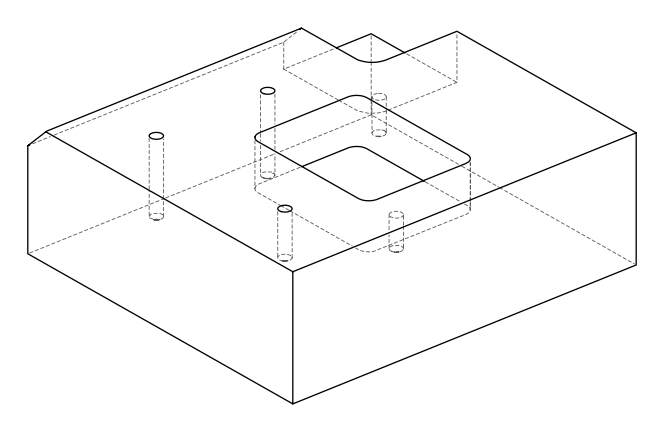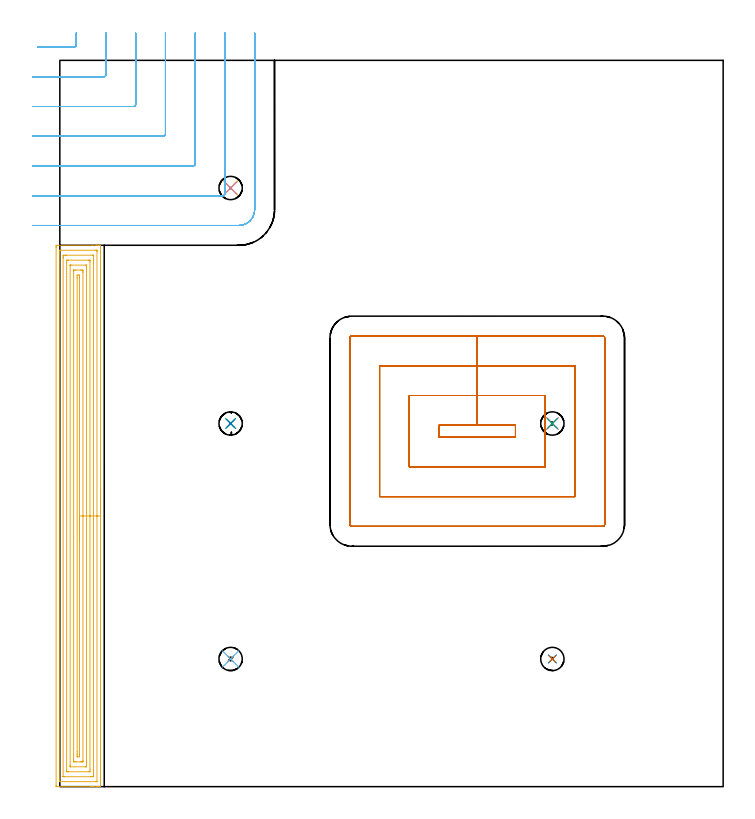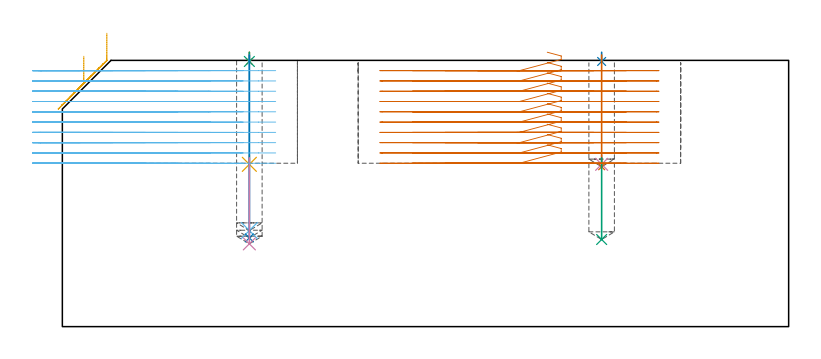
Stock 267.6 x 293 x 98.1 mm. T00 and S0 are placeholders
(PLAN: 13 operations, 3 tool changes, 47.6 min)
(1 SPOT_DRILL | STEP1POCKET | NXT0321_9005460120000 | 0.03 min | 1 mm3)
(2 SPOT_DRILL_1 | STEP1POCKET_1 | NXT0321_9005460120000 | 0.03 min | 1 mm3)
(3 SPOT_DRILL_2 | STEP1POCKET_2 | NXT0321_9005460120000 | 0.03 min | 1 mm3)
(4 SPOT_DRILL_3 | STEP1POCKET_3 | NXT0321_9005460120000 | 0.04 min | 4168 mm3)
(5 SPOT_DRILL_4 | STEP1POCKET_4 | NXT0321_9005460120000 | 0.04 min | 4167 mm3)
(6 DRILL_BLIND_HOLE_INTO_CENTER | STEP1POCKET | UGT0301_209 | 0.26 min | 4208 mm3)
(7 DRILL_BLIND_HOLE_INTO_CENTER_1 | STEP1POCKET_1 | UGT0301_209 | 0.17 min | 2582 mm3)
(8 DRILL_BLIND_HOLE_INTO_CENTER_2 | STEP1POCKET_2 | UGT0301_209 | 0.27 min | 4395 mm3)
(9 DRILL_BLIND_HOLE_INTO_CENTER_3 | STEP1POCKET_3 | UGT0301_209 | 0.13 min | 1861 mm3)
(10 DRILL_BLIND_HOLE_INTO_CENTER_4 | STEP1POCKET_4 | UGT0301_209 | 0.14 min | 1971 mm3)
(11 AREA_MILL | FG_CHAMFER_SURFACE | UGT0205_001 | 12.48 min | 36215 mm3)
(12 MILL_CORNER_NOTCH_RECTANGULAR | CORNER_NOTCH_RECTANGULAR | NXT0201_012 | Follow Part, ap 4, ae 75% | 14.94 min | 237749 mm3)
(13 MILL_RECTANGULAR_POCKET | POCKET_RECTANGULAR_STRAIGHT | NXT0201_012 | Follow Part, ap 4, ae 75% | 19.02 min | 411149 mm3)
(TOOL NXT0321_9005460120000 | NC Spot Drill, 142deg, 12mm, Carbide, Uncoated | D12 PA142 FL30 Z2)
(TOOL UGT0301_209 | Twist Drill 9.4 mm | D9.4 PA118 FL78 Z2)
(TOOL UGT0205_001 | Chamfer Mill 20 x 3 x 45 deg. | D20 FL50 Z2)
(TOOL NXT0201_012 | ENDMILL 16mm [2P460-1600-NA 1630] | D16 FL38 Z6)
(OP 1 SPOT_DRILL)
G17 G21 G94 G90
T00 M6
G54
G17 G0 G90 X68.9 Y51.5 S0 M3
G43 Z108.1 H0
G94 G81 G98 Z97.695 F250. R101.1
G80
M5
M2
(OP 2 SPOT_DRILL_1)
G17 G21 G94 G90
T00 M6
G54
G17 G0 G90 X198.7 Y51.5 S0 M3
G43 Z108.1 H0
G94 G81 G98 Z97.695 F250. R101.1
G80
M5
M2
(OP 3 SPOT_DRILL_2)
G17 G21 G94 G90
T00 M6
G54
G17 G0 G90 X68.9 Y146.5 S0 M3
G43 Z108.1 H0
G94 G81 G98 Z97.695 F250. R101.1
G80
M5
M2
(OP 4 SPOT_DRILL_3)
G17 G21 G94 G90
T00 M6
G54
G17 G0 G90 X198.7 Y146.5 S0 M3
G43 Z108.1 H0
G94 G81 G98 Z59.795 F250. R63.2
G80
M5
M2
(OP 5 SPOT_DRILL_4)
G17 G21 G94 G90
T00 M6
G54
G17 G0 G90 X68.9 Y241.5 S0 M3
G43 Z108.1 H0
G94 G81 G98 Z59.795 F250. R63.2
G80
M5
M2
(OP 6 DRILL_BLIND_HOLE_INTO_CENTER)
G17 G21 G94 G90
T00 M6
G54
G17 G0 G90 X68.9 Y51.5 S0 M3
G43 Z108.1 H0
G94 G81 G98 Z35.4 F250. R100.1
G80
M5
M2
(OP 7 DRILL_BLIND_HOLE_INTO_CENTER_1)
G17 G21 G94 G90
T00 M6
G54
G17 G0 G90 X198.7 Y51.5 S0 M3
G43 Z108.1 H0
G94 G81 G98 Z58.9 F250. R100.1
G80
M5
M2
(OP 8 DRILL_BLIND_HOLE_INTO_CENTER_2)
G17 G21 G94 G90
T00 M6
G54
G17 G0 G90 X68.9 Y146.5 S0 M3
G43 Z108.1 H0
G94 G81 G98 Z32.7 F250. R100.1
G80
M5
M2
(OP 9 DRILL_BLIND_HOLE_INTO_CENTER_3)
G17 G21 G94 G90
T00 M6
G54
G17 G0 G90 X198.7 Y146.5 S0 M3
G43 Z108.1 H0
G94 G81 G98 Z32.1 F250. R62.2
G80
M5
M2
(OP 10 DRILL_BLIND_HOLE_INTO_CENTER_4)
G17 G21 G94 G90
T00 M6
G54
G17 G0 G90 X68.9 Y241.5 S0 M3
G43 Z108.1 H0
G94 G81 G98 Z30.5 F250. R62.2
G80
M5
M2
(OP 11 AREA_MILL)
G17 G21 G94 G90
T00 M6
G54
G17 G0 G90 X16.4 Y119.2 S1061 M3
G43 Z108.1 H0
G94 G1 Y119.162 Z107.228 F250.
Y119.048 Z106.363
Y118.859 Z105.512
Y118.597 Z104.68
Y118.263 Z103.874
Y117.86 Z103.1
Y117.392 Z102.364
Y116.86 Z101.672
Y116.271 Z101.029
Y115.628 Z100.439
Y114.936 Z99.908
Y114.2 Z99.44
Y113.426 Z99.037
Y112.62 Z98.703
Y111.788 Z98.441
Y110.937 Z98.252
Y110.072 Z98.138
Y109.2 Z98.1
Y0.175
X16.397 Y0.01 Z98.088
X16.369 Y0.007 Z98.06
X15.987 Y0. Z97.687
X15.683 Z97.383
X14.987 Z96.683
X13.753 Z95.45
X13.214 Z94.908
X12.597 Z94.292
X-1.244 Y0.001 Z80.453
X-1.492 Y0.01 Z80.206
X-1.499 Y0.258 Z80.199
Y0.283
X-1.5 Y217.414 Z80.2
X-1.499 Y217.778 Z80.201
X-1.494 Y218.302 Z80.203
X-1.492 Y218.392 Z80.206
X-0.974 Y218.4 Z80.723
X13.214 Z94.908
X14.64 Z96.336
X14.987 Z96.683
X15.683 Z97.383
X15.988 Z97.687
X16.369 Y218.393 Z98.06
X16.397 Y218.39 Z98.088
X16.4 Y218.225 Z98.1
Y109.2
X14.986 Z96.686
X14.985 Y2.186 Z96.685
X14.984 Y2.075 Z96.684
X14.981 Y2.021 Z96.681
X14.98 Y2.014 Z96.68
X14.966 Y2.01 Z96.666
X14.913 Y2.006 Z96.613
X14.506 Y2.001 Z96.206
X0.319 Y2. Z82.019
X0.056 Y2.003 Z81.756
X-0.055 Y2.007 Z81.645
X-0.074 Y2.009 Z81.626
X-0.079 Y2.023 Z81.621
X-0.082 Y2.076 Z81.618
X-0.084 Y2.186 Z81.616
X-0.086 Y2.409 Z81.614
X-0.085 Y216.214 Z81.615
X-0.084 Y216.325 Z81.616
X-0.081 Y216.379 Z81.619
X-0.08 Y216.386 Z81.62
X-0.066 Y216.39 Z81.634
X-0.013 Y216.394 Z81.687
X0.394 Y216.399 Z82.094
X14.582 Y216.4 Z96.282
X14.844 Y216.397 Z96.544
X14.955 Y216.393 Z96.655
X14.974 Y216.391 Z96.674
X14.979 Y216.377 Z96.679
X14.982 Y216.324 Z96.682
X14.984 Y216.214 Z96.684
X14.986 Y215.992 Z96.686
Y109.2
X13.571 Z95.271
Y5.09
X13.57 Y4.731 Z95.27
X13.566 Y4.197 Z95.266
X13.564 Y4.026 Z95.264
X13.401 Y4.009 Z95.101
X13.214 Y4.004 Z94.914
X12.522 Y4. Z94.222
X12.327 Z94.027
X1.881 Z83.581
X1.686 Y4.001 Z83.386
X1.491 Y4.005 Z83.191
X1.362 Y4.01 Z83.062
X1.335 Y4.017 Z83.035
X1.333 Y4.034 Z83.033
X1.331 Y4.077 Z83.031
X1.329 Y4.197 Z83.029
Y213.31
X1.33 Y213.669 Z83.03
X1.333 Y214.203 Z83.033
X1.335 Y214.374 Z83.035
X1.499 Y214.391 Z83.199
X1.686 Y214.396 Z83.386
X2.378 Y214.4 Z84.078
X2.573 Z84.273
X13.019 Z94.719
X13.214 Y214.399 Z94.914
X13.409 Y214.395 Z95.109
X13.538 Y214.39 Z95.238
X13.565 Y214.383 Z95.265
X13.567 Y214.366 Z95.267
X13.569 Y214.323 Z95.269
X13.571 Y214.203 Z95.271
Y109.2
X12.157 Z93.857
Y6.878
X12.153 Y6.16 Z93.853
X12.15 Y6.054 Z93.85
X12.142 Y6.01 Z93.842
X12.093 Y6.008 Z93.793
X11.876 Y6.004 Z93.576
X11.44 Y6. Z93.14
X3.444 Z85.144
X3.02 Y6.004 Z84.72
X2.808 Y6.008 Z84.508
X2.759 Y6.01 Z84.459
X2.75 Y6.04 Z84.45
X2.748 Y6.105 Z84.448
X2.743 Y6.706 Z84.443
Y211.522
X2.747 Y212.24 Z84.447
X2.75 Y212.346 Z84.45
X2.758 Y212.39 Z84.458
X2.807 Y212.392 Z84.507
X3.024 Y212.396 Z84.724
X3.46 Y212.4 Z85.16
X11.456 Z93.156
X11.88 Y212.396 Z93.58
X12.092 Y212.392 Z93.792
X12.141 Y212.39 Z93.841
X12.15 Y212.36 Z93.85
X12.152 Y212.295 Z93.852
X12.157 Y211.694 Z93.857
Y109.2
X10.743 Z92.443
Y8.283
X10.741 Y8.156 Z92.441
X10.737 Y8.055 Z92.437
X10.733 Y8.009 Z92.433
X10.718 Y8.007 Z92.418
X10.554 Y8.002 Z92.254
X10.326 Y8. Z92.026
X4.346 Y8.001 Z86.046
X4.252 Y8.002 Z85.952
X4.195 Y8.006 Z85.895
X4.168 Y8.009 Z85.868
X4.164 Y8.093 Z85.864
X4.159 Y8.474 Z85.859
X4.157 Y8.665 Z85.857
Y210.117
X4.159 Y210.244 Z85.859
X4.163 Y210.345 Z85.863
X4.167 Y210.391 Z85.867
X4.182 Y210.393 Z85.882
X4.346 Y210.398 Z86.046
X4.574 Y210.4 Z86.274
X10.554 Y210.399 Z92.254
X10.648 Y210.398 Z92.348
X10.705 Y210.394 Z92.405
X10.732 Y210.391 Z92.432
X10.736 Y210.307 Z92.436
X10.741 Y209.926 Z92.441
X10.743 Y209.735 Z92.443
Y109.2
X9.329 Z91.029
X9.328 Y10.452 Z91.028
X9.326 Y10.176 Z91.026
X9.324 Y10.038 Z91.024
X9.322 Y10.012 Z91.022
X9.292 Y10.008 Z90.992
X9.226 Y10.002 Z90.926
X8.78 Y10.001 Z90.48
X8.342 Y10. Z90.042
X6.568 Z88.268
X6.12 Y10.001 Z87.82
X5.678 Y10.004 Z87.378
X5.589 Y10.01 Z87.289
X5.578 Y10.104 Z87.278
X5.575 Y10.452 Z87.275
X5.572 Y11.005 Z87.272
Y207.948
X5.574 Y208.224 Z87.274
X5.576 Y208.362 Z87.276
X5.578 Y208.388 Z87.278
X5.608 Y208.392 Z87.308
X5.674 Y208.398 Z87.374
X6.12 Y208.399 Z87.82
X6.558 Y208.4 Z88.258
X8.332 Z90.032
X8.78 Y208.399 Z90.48
X9.222 Y208.396 Z90.922
X9.311 Y208.39 Z91.011
X9.322 Y208.296 Z91.022
X9.325 Y207.948 Z91.025
X9.328 Y207.395 Z91.028
X9.329 Y109.2 Z91.029
X7.915 Z89.615
Y13.133
X7.913 Y12.24 Z89.613
Y12.22
X7.893 Y12.01 Z89.593
X7.239 Y12.005 Z88.939
X7.007 Y12.01 Z88.707
X6.988 Y12.24 Z88.688
X6.987 Y12.26 Z88.687
X6.985 Y13.155 Z88.685
Y14.027
Y205.267
X6.987 Y206.16 Z88.687
Y206.18
X7.007 Y206.39 Z88.707
X7.661 Y206.395 Z89.361
X7.893 Y206.39 Z89.593
X7.912 Y206.16 Z89.612
X7.913 Y206.14 Z89.613
X7.915 Y205.267 Z89.615
Y109.2
Y108.328 Z89.653
Y107.464 Z89.767
Y106.612 Z89.955
Y105.78 Z90.218
Y104.974 Z90.552
Y104.2 Z90.954
Y103.464 Z91.423
Y102.772 Z91.954
Y102.129 Z92.544
Y101.54 Z93.187
Y101.009 Z93.879
Y100.54 Z94.615
Y100.137 Z95.388
Y99.803 Z96.194
Y99.541 Z97.026
Y99.352 Z97.878
Y99.238 Z98.743
Y99.2 Z99.615
G0 Z108.1
M5
M2
(OP 12 MILL_CORNER_NOTCH_RECTANGULAR)
G17 G21 G94 G90
T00 M6
G54
G17 G0 G90 X-8.903 Y298.4 S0 M3
G43 Z108.1 H1
Z94.31
G94 G1 X-5.903 F250.
X5.805 F500.
G3 X6.6 Y299.195 R0.8
G1 Y301.
Y304. F250.
G0 Z108.1
X-11. Y286.387
Z94.31
G1 X-8. Y286.399
G2 X-7.746 Y286.4 R60. F500.
G1 X17.805
G3 X18.6 Y287.195 R0.8
G1 Y301.
Y304. F250.
G0 Z108.1
X-11. Y274.383
Z94.31
G1 X-8. Y274.399
G2 X-7.746 Y274.4 R48. F500.
G1 X29.805
G3 X30.6 Y275.195 R0.8
G1 Y301.
Y304. F250.
G0 Z108.1
X-11. Y262.378
Z94.31
G1 X-8. Y262.399
G2 X-7.746 Y262.4 R36. F500.
G1 X41.804
G3 X42.6 Y263.196 R0.8
G1 Y301.
Y304. F250.
G0 Z108.1
X-11. Y250.367
Z94.31
G1 X-8. Y250.399
G2 X-7.746 Y250.4 R24. F500.
G1 X53.804
G3 X54.6 Y251.196 R0.8
G1 Y301.
Y304. F250.
G0 Z108.1
X-10.999 Y238.334
Z94.31
G1 X-8. Y238.397
G2 X-7.746 Y238.4 R12. F500.
G1 X65.804
G3 X66.6 Y239.196 R0.8
G1 Y301.
Y304. F250.
G0 Z108.1
X-10.746 Y226.4
Z94.31
G1 X-7.746
X72.3 F500.
G3 X78.6 Y232.7 R6.3
G1 Y301.
Y304. F250.
G0 Z108.1
X-8.903 Y298.4
Z90.52
G1 X-5.903
X5.805 F500.
G3 X6.6 Y299.195 R0.8
G1 Y301.
Y304. F250.
G0 Z108.1
X-11. Y286.387
Z90.52
G1 X-8. Y286.399
X-7.746 Y286.4 F500.
X17.805
G3 X18.6 Y287.195 R0.8
G1 Y301.
Y304. F250.
G0 Z108.1
X-11. Y274.383
Z90.52
G1 X-8. Y274.399
X-7.746 Y274.4 F500.
X29.805
G3 X30.6 Y275.195 R0.8
G1 Y301.
Y304. F250.
G0 Z108.1
X-11. Y262.378
Z90.52
G1 X-8. Y262.399
X-7.746 Y262.4 F500.
X41.804
G3 X42.6 Y263.196 R0.8
G1 Y301.
Y304. F250.
G0 Z108.1
X-11. Y250.367
Z90.52
G1 X-8. Y250.399
G2 X-7.746 Y250.4 R24. F500.
G1 X53.804
G3 X54.6 Y251.196 R0.8
G1 Y301.
Y304. F250.
G0 Z108.1
X-10.999 Y238.334
Z90.52
G1 X-8. Y238.397
G2 X-7.746 Y238.4 R12. F500.
G1 X65.804
G3 X66.6 Y239.196 R0.8
G1 Y301.
Y304. F250.
G0 Z108.1
X-10.746 Y226.4
Z90.52
G1 X-7.746
X72.3 F500.
G3 X78.6 Y232.7 R6.3
G1 Y301.
Y304. F250.
G0 Z108.1
X-8.903 Y298.4
Z86.73
G1 X-5.903
X5.805 F500.
G3 X6.6 Y299.195 R0.8
G1 Y301.
Y304. F250.
G0 Z108.1
X-11. Y286.4
Z86.73
G1 X-8.
X17.805 F500.
G3 X18.6 Y287.195 R0.8
G1 Y301.
Y304. F250.
G0 Z108.1
X-11. Y274.4
Z86.73
G1 X-8.
X29.805 F500.
G3 X30.6 Y275.195 R0.8
G1 Y301.
Y304. F250.
G0 Z108.1
X-11. Y262.4
Z86.73
G1 X-8.
X41.804 F500.
G3 X42.6 Y263.196 R0.8
G1 Y301.
Y304. F250.
G0 Z108.1
X-11. Y250.4
Z86.73
G1 X-8.
X53.804 F500.
G3 X54.6 Y251.196 R0.8
G1 Y301.
Y304. F250.
G0 Z108.1
X-11. Y238.4
Z86.73
G1 X-8.
X65.804 F500.
G3 X66.6 Y239.196 R0.8
G1 Y301.
Y304. F250.
G0 Z108.1
X-11. Y226.4
Z86.73
G1 X-8.
X72.3 F500.
G3 X78.6 Y232.7 R6.3
G1 Y301.
Y304. F250.
G0 Z108.1
X-8.903 Y298.4
Z82.94
G1 X-5.903
X5.805 F500.
G3 X6.6 Y299.195 R0.8
G1 Y301.
Y304. F250.
G0 Z108.1
X-11. Y286.4
Z82.94
G1 X-8.
X17.805 F500.
G3 X18.6 Y287.195 R0.8
G1 Y301.
Y304. F250.
G0 Z108.1
X-11. Y274.4
Z82.94
G1 X-8.
X29.805 F500.
G3 X30.6 Y275.195 R0.8
G1 Y301.
Y304. F250.
G0 Z108.1
X-11. Y262.4
Z82.94
G1 X-8.
X41.804 F500.
G3 X42.6 Y263.196 R0.8
G1 Y301.
Y304. F250.
G0 Z108.1
X-11. Y250.4
Z82.94
G1 X-8.
X53.804 F500.
G3 X54.6 Y251.196 R0.8
G1 Y301.
Y304. F250.
G0 Z108.1
X-11. Y238.4
Z82.94
G1 X-8.
X65.804 F500.
G3 X66.6 Y239.196 R0.8
G1 Y301.
Y304. F250.
G0 Z108.1
X-11. Y226.4
Z82.94
G1 X-8.
X72.3 F500.
G3 X78.6 Y232.7 R6.3
G1 Y301.
Y304. F250.
G0 Z108.1
X-8.903 Y298.4
Z79.15
G1 X-5.903
X5.805 F500.
G3 X6.6 Y299.195 R0.8
G1 Y301.
Y304. F250.
G0 Z108.1
X-11. Y286.4
Z79.15
G1 X-8.
X17.805 F500.
G3 X18.6 Y287.195 R0.8
G1 Y301.
Y304. F250.
G0 Z108.1
X-11. Y274.4
Z79.15
G1 X-8.
X29.805 F500.
G3 X30.6 Y275.195 R0.8
G1 Y301.
Y304. F250.
G0 Z108.1
X-11. Y262.4
Z79.15
G1 X-8.
X41.804 F500.
G3 X42.6 Y263.196 R0.8
G1 Y301.
Y304. F250.
G0 Z108.1
X-11. Y250.4
Z79.15
G1 X-8.
X53.804 F500.
G3 X54.6 Y251.196 R0.8
G1 Y301.
Y304. F250.
G0 Z108.1
X-11. Y238.4
Z79.15
G1 X-8.
X65.804 F500.
G3 X66.6 Y239.196 R0.8
G1 Y301.
Y304. F250.
G0 Z108.1
X-11. Y226.4
Z79.15
G1 X-8.
X72.3 F500.
G3 X78.6 Y232.7 R6.3
G1 Y301.
Y304. F250.
G0 Z108.1
X-8.903 Y298.4
Z75.36
G1 X-5.903
X5.805 F500.
G3 X6.6 Y299.195 R0.8
G1 Y301.
Y304. F250.
G0 Z108.1
X-11. Y286.4
Z75.36
G1 X-8.
X17.805 F500.
G3 X18.6 Y287.195 R0.8
G1 Y301.
Y304. F250.
G0 Z108.1
X-11. Y274.4
Z75.36
G1 X-8.
X29.805 F500.
G3 X30.6 Y275.195 R0.8
G1 Y301.
Y304. F250.
G0 Z108.1
X-11. Y262.4
Z75.36
G1 X-8.
X41.804 F500.
G3 X42.6 Y263.196 R0.8
G1 Y301.
Y304. F250.
G0 Z108.1
X-11. Y250.4
Z75.36
G1 X-8.
X53.804 F500.
G3 X54.6 Y251.196 R0.8
G1 Y301.
Y304. F250.
G0 Z108.1
X-11. Y238.4
Z75.36
G1 X-8.
X65.804 F500.
G3 X66.6 Y239.196 R0.8
G1 Y301.
Y304. F250.
G0 Z108.1
X-11. Y226.4
Z75.36
G1 X-8.
X72.3 F500.
G3 X78.6 Y232.7 R6.3
G1 Y301.
Y304. F250.
G0 Z108.1
X-8.903 Y298.4
Z71.57
G1 X-5.903
X5.805 F500.
G3 X6.6 Y299.195 R0.8
G1 Y301.
Y304. F250.
G0 Z108.1
X-11. Y286.4
Z71.57
G1 X-8.
X17.805 F500.
G3 X18.6 Y287.195 R0.8
G1 Y301.
Y304. F250.
G0 Z108.1
X-11. Y274.4
Z71.57
G1 X-8.
X29.805 F500.
G3 X30.6 Y275.195 R0.8
G1 Y301.
Y304. F250.
G0 Z108.1
X-11. Y262.4
Z71.57
G1 X-8.
X41.804 F500.
G3 X42.6 Y263.196 R0.8
G1 Y301.
Y304. F250.
G0 Z108.1
X-11. Y250.4
Z71.57
G1 X-8.
X53.804 F500.
G3 X54.6 Y251.196 R0.8
G1 Y301.
Y304. F250.
G0 Z108.1
X-11. Y238.4
Z71.57
G1 X-8.
X65.804 F500.
G3 X66.6 Y239.196 R0.8
G1 Y301.
Y304. F250.
G0 Z108.1
X-11. Y226.4
Z71.57
G1 X-8.
X72.3 F500.
G3 X78.6 Y232.7 R6.3
G1 Y301.
Y304. F250.
G0 Z108.1
X-8.903 Y298.4
Z67.78
G1 X-5.903
X5.805 F500.
G3 X6.6 Y299.195 R0.8
G1 Y301.
Y304. F250.
G0 Z108.1
X-11. Y286.4
Z67.78
G1 X-8.
X17.805 F500.
G3 X18.6 Y287.195 R0.8
G1 Y301.
Y304. F250.
G0 Z108.1
X-11. Y274.4
Z67.78
G1 X-8.
X29.805 F500.
G3 X30.6 Y275.195 R0.8
G1 Y301.
Y304. F250.
G0 Z108.1
X-11. Y262.4
Z67.78
G1 X-8.
X41.804 F500.
G3 X42.6 Y263.196 R0.8
G1 Y301.
Y304. F250.
G0 Z108.1
X-11. Y250.4
Z67.78
G1 X-8.
X53.804 F500.
G3 X54.6 Y251.196 R0.8
G1 Y301.
Y304. F250.
G0 Z108.1
X-11. Y238.4
Z67.78
G1 X-8.
X65.804 F500.
G3 X66.6 Y239.196 R0.8
G1 Y301.
Y304. F250.
G0 Z108.1
X-11. Y226.4
Z67.78
G1 X-8.
X72.3 F500.
G3 X78.6 Y232.7 R6.3
G1 Y301.
Y304. F250.
G0 Z108.1
X-8.903 Y298.4
Z63.99
G1 X-5.903
X5.805 F500.
G3 X6.6 Y299.195 R0.8
G1 Y301.
Y304. F250.
G0 Z108.1
X-11. Y286.4
Z63.99
G1 X-8.
X17.805 F500.
G3 X18.6 Y287.195 R0.8
G1 Y301.
Y304. F250.
G0 Z108.1
X-11. Y274.4
Z63.99
G1 X-8.
X29.805 F500.
G3 X30.6 Y275.195 R0.8
G1 Y301.
Y304. F250.
G0 Z108.1
X-11. Y262.4
Z63.99
G1 X-8.
X41.804 F500.
G3 X42.6 Y263.196 R0.8
G1 Y301.
Y304. F250.
G0 Z108.1
X-11. Y250.4
Z63.99
G1 X-8.
X53.804 F500.
G3 X54.6 Y251.196 R0.8
G1 Y301.
Y304. F250.
G0 Z108.1
X-11. Y238.4
Z63.99
G1 X-8.
X65.804 F500.
G3 X66.6 Y239.196 R0.8
G1 Y301.
Y304. F250.
G0 Z108.1
X-11. Y226.4
Z63.99
G1 X-8.
X72.3 F500.
G3 X78.6 Y232.7 R6.3
G1 Y301.
Y304. F250.
G0 Z108.1
X-8.903 Y298.4
Z60.2
G1 X-5.903
X5.805 F500.
G3 X6.6 Y299.195 R0.8
G1 Y301.
Y304. F250.
G0 Z108.1
X-11. Y286.4
Z60.2
G1 X-8.
X17.805 F500.
G3 X18.6 Y287.195 R0.8
G1 Y301.
Y304. F250.
G0 Z108.1
X-11. Y274.4
Z60.2
G1 X-8.
X29.805 F500.
G3 X30.6 Y275.195 R0.8
G1 Y301.
Y304. F250.
G0 Z108.1
X-11. Y262.4
Z60.2
G1 X-8.
X41.804 F500.
G3 X42.6 Y263.196 R0.8
G1 Y301.
Y304. F250.
G0 Z108.1
X-11. Y250.4
Z60.2
G1 X-8.
X53.804 F500.
G3 X54.6 Y251.196 R0.8
G1 Y301.
Y304. F250.
G0 Z108.1
X-11. Y238.4
Z60.2
G1 X-8.
X65.804 F500.
G3 X66.6 Y239.196 R0.8
G1 Y301.
Y304. F250.
G0 Z108.1
X-11. Y226.4
Z60.2
G1 X-8.
X72.3 F500.
G3 X78.6 Y232.7 R6.3
G1 Y301.
Y304. F250.
G0 Z108.1
M5
M2
(OP 13 MILL_RECTANGULAR_POCKET)
G17 G21 G94 G90
T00 M6
G54
G17 G0 G90 X178.659 Y141. S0 M3
G43 Z108.1 H1
Z101.1
G94 G1 X183.8 Z99.722 F250.
Y145.8 Z98.436
X168.4 Z94.31
X153. F500.
Y141.
X183.8
Y145.8
X168.4
Y157.8
X141.
Y129.
X195.8
Y157.8
X168.4
Y169.8
X129.
Y117.
X207.8
Y169.8
X168.4
Y181.8
X117.8
G3 X117. Y181. R0.8
G1 Y105.8
G3 X117.8 Y105. R0.8
G1 X219.
G3 X219.8 Y105.8 R0.8
G1 Y181.
G3 X219. Y181.8 R0.8
G1 X168.4
X167.4
G0 X178.659 Y141. Z97.31
G1 X183.8 Z95.932 F250.
Y145.8 Z94.646
X168.4 Z90.52
X153. F500.
Y141.
X183.8
Y145.8
X168.4
Y157.8
X141.
Y129.
X195.8
Y157.8
X168.4
Y169.8
X129.
Y117.
X207.8
Y169.8
X168.4
Y181.8
X117.8
G3 X117. Y181. R0.8
G1 Y105.8
G3 X117.8 Y105. R0.8
G1 X219.
G3 X219.8 Y105.8 R0.8
G1 Y181.
G3 X219. Y181.8 R0.8
G1 X168.4
X167.4
G0 X178.659 Y141. Z93.52
G1 X183.8 Z92.143 F250.
Y145.8 Z90.856
X168.4 Z86.73
X153. F500.
Y141.
X183.8
Y145.8
X168.4
Y157.8
X141.
Y129.
X195.8
Y157.8
X168.4
Y169.8
X129.
Y117.
X207.8
Y169.8
X168.4
Y181.8
X117.8
G3 X117. Y181. R0.8
G1 Y105.8
G3 X117.8 Y105. R0.8
G1 X219.
G3 X219.8 Y105.8 R0.8
G1 Y181.
G3 X219. Y181.8 R0.8
G1 X168.4
X167.4
G0 X178.659 Y141. Z89.73
G1 X183.8 Z88.353 F250.
Y145.8 Z87.066
X168.4 Z82.94
X153. F500.
Y141.
X183.8
Y145.8
X168.4
Y157.8
X141.
Y129.
X195.8
Y157.8
X168.4
Y169.8
X129.
Y117.
X207.8
Y169.8
X168.4
Y181.8
X117.8
G3 X117. Y181. R0.8
G1 Y105.8
G3 X117.8 Y105. R0.8
G1 X219.
G3 X219.8 Y105.8 R0.8
G1 Y181.
G3 X219. Y181.8 R0.8
G1 X168.4
X167.4
G0 X178.659 Y141. Z85.94
G1 X183.8 Z84.563 F250.
Y145.8 Z83.276
X168.4 Z79.15
X153. F500.
Y141.
X183.8
Y145.8
X168.4
Y157.8
X141.
Y129.
X195.8
Y157.8
X168.4
Y169.8
X129.
Y117.
X207.8
Y169.8
X168.4
Y181.8
X117.8
G3 X117. Y181. R0.8
G1 Y105.8
G3 X117.8 Y105. R0.8
G1 X219.
G3 X219.8 Y105.8 R0.8
G1 Y181.
G3 X219. Y181.8 R0.8
G1 X168.4
X167.4
G0 X178.659 Y141. Z82.15
G1 X183.8 Z80.773 F250.
Y145.8 Z79.486
X168.4 Z75.36
X153. F500.
Y141.
X183.8
Y145.8
X168.4
Y157.8
X141.
Y129.
X195.8
Y157.8
X168.4
Y169.8
X129.
Y117.
X207.8
Y169.8
X168.4
Y181.8
X117.8
G3 X117. Y181. R0.8
G1 Y105.8
G3 X117.8 Y105. R0.8
G1 X219.
G3 X219.8 Y105.8 R0.8
G1 Y181.
G3 X219. Y181.8 R0.8
G1 X168.4
X167.4
G0 X178.659 Y141. Z78.36
G1 X183.8 Z76.983 F250.
Y145.8 Z75.696
X168.4 Z71.57
X153. F500.
Y141.
X183.8
Y145.8
X168.4
Y157.8
X141.
Y129.
X195.8
Y157.8
X168.4
Y169.8
X129.
Y117.
X207.8
Y169.8
X168.4
Y181.8
X117.8
G3 X117. Y181. R0.8
G1 Y105.8
G3 X117.8 Y105. R0.8
G1 X219.
G3 X219.8 Y105.8 R0.8
G1 Y181.
G3 X219. Y181.8 R0.8
G1 X168.4
X167.4
G0 X178.659 Y141. Z74.57
G1 X183.8 Z73.193 F250.
Y145.8 Z71.906
X168.4 Z67.78
X153. F500.
Y141.
X183.8
Y145.8
X168.4
Y157.8
X141.
Y129.
X195.8
Y157.8
X168.4
Y169.8
X129.
Y117.
X207.8
Y169.8
X168.4
Y181.8
X117.8
G3 X117. Y181. R0.8
G1 Y105.8
G3 X117.8 Y105. R0.8
G1 X219.
G3 X219.8 Y105.8 R0.8
G1 Y181.
G3 X219. Y181.8 R0.8
G1 X168.4
X167.4
G0 X178.659 Y141. Z70.78
G1 X183.8 Z69.403 F250.
Y145.8 Z68.116
X168.4 Z63.99
X153. F500.
Y141.
X183.8
Y145.8
X168.4
Y157.8
X141.
Y129.
X195.8
Y157.8
X168.4
Y169.8
X129.
Y117.
X207.8
Y169.8
X168.4
Y181.8
X117.8
G3 X117. Y181. R0.8
G1 Y105.8
G3 X117.8 Y105. R0.8
G1 X219.
G3 X219.8 Y105.8 R0.8
G1 Y181.
G3 X219. Y181.8 R0.8
G1 X168.4
X167.4
G0 X178.659 Y141. Z66.99
G1 X183.8 Z65.613 F250.
Y145.8 Z64.326
X168.4 Z60.2
X153. F500.
Y141.
X183.8
Y145.8
X168.4
Y157.8
X141.
Y129.
X195.8
Y157.8
X168.4
Y169.8
X129.
Y117.
X207.8
Y169.8
X168.4
Y181.8
X117.8
G3 X117. Y181. R0.8
G1 Y105.8
G3 X117.8 Y105. R0.8
G1 X219.
G3 X219.8 Y105.8 R0.8
G1 Y181.
G3 X219. Y181.8 R0.8
G1 X168.4
X167.4
G0 Z108.1
M5
M2
